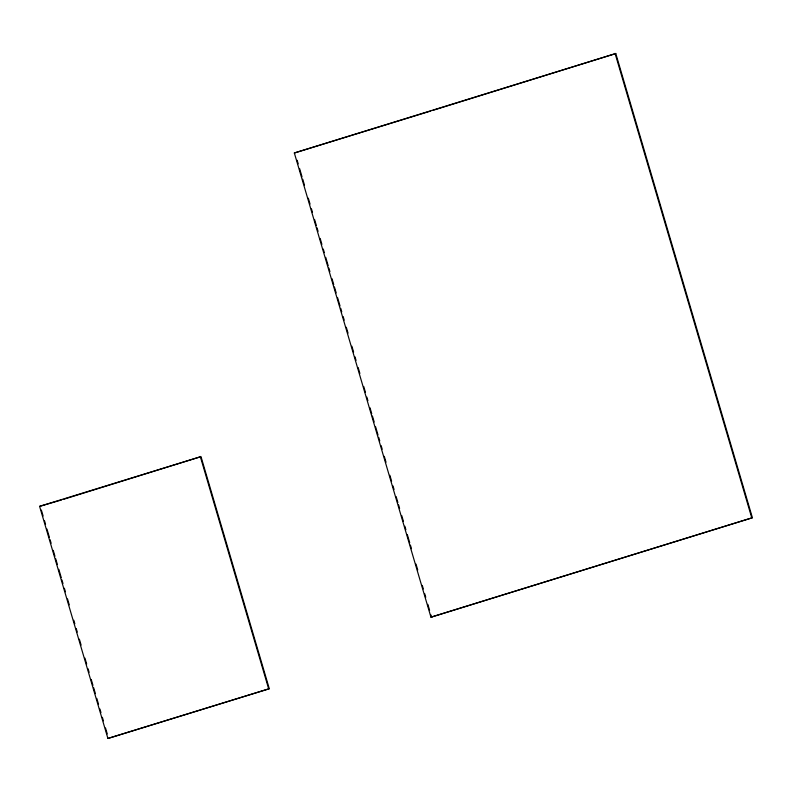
<?xml version="1.0" encoding="UTF-8"?>
<svg xmlns="http://www.w3.org/2000/svg" width="792" height="792" viewBox="0 0 792 792"><rect width="100%" height="100%" fill="white"/><g stroke="black" fill="none" stroke-linecap="round" stroke-linejoin="round"><path stroke-width="1.19" d="M294.337 152.995L615.78 53.539L752.4 517.74L430.957 617.196L294.337 152.995L430.66 111.048M433.016 110.316L615.78 53.539M39.6 506.355L200.99 456.618L269.3 688.723L107.91 738.461L39.6 506.355L61.588 499.93M63.954 499.188L199.812 456.984M430.957 617.196L752.4 517.74M107.91 738.461L269.3 688.723M615.057 53.371L751.677 517.572M297.148 160.271L298.198 163.825M299.594 168.567L302.029 176.854M302.732 179.22L304.475 185.14M308.306 198.168L310.048 204.089M311.444 208.831L312.484 212.375M314.572 219.483L316.325 225.403M317.018 227.769L318.067 231.323M320.156 238.432L321.898 244.352M323.294 249.084L324.334 252.638M325.73 257.38L328.165 265.667M328.868 268.033L329.908 271.587M332.006 278.695L333.749 284.615M334.442 286.981L336.184 292.901M337.58 297.643L340.015 305.93M340.718 308.296L341.758 311.85M343.154 316.582L344.203 320.136M346.292 327.245L348.034 333.165M351.866 346.193L353.608 352.113M355.004 356.845L356.053 360.4M358.142 367.508L359.885 373.428M363.716 386.456L365.458 392.377M366.854 397.109L367.904 400.663M369.993 407.771L371.735 413.691M372.428 416.057L374.171 421.978M375.566 426.72L378.012 435.006M378.705 437.372L379.754 440.926M381.15 445.658L382.19 449.212M384.278 456.321L386.021 462.241M389.862 475.269L391.604 481.19M392.99 485.922L394.04 489.476M396.129 496.584L397.871 502.504M398.574 504.87L399.613 508.424M401.712 515.533L403.455 521.453M404.841 526.185L405.89 529.739M407.286 534.481L409.721 542.768M410.424 545.134L411.464 548.688M415.998 564.082L417.74 570.002M422.275 585.397L423.314 588.951M424.71 593.683L425.759 597.237M427.848 604.346L429.591 610.266M430.987 614.998L431.68 617.374M200.267 456.449L268.577 688.555M41.372 510.088L43.114 516.008M44.51 520.74L45.55 524.294M46.946 529.026L49.391 537.322M50.084 539.689L51.133 543.243M53.222 550.351L54.965 556.271M55.658 558.637L57.4 564.557M58.796 569.29L61.241 577.586M61.934 579.952L62.984 583.506M64.37 588.238L65.419 591.792M67.508 598.901L69.251 604.821M73.785 620.215L74.834 623.769M76.22 628.501L77.269 632.056M79.358 639.164L81.101 645.084M84.932 658.102L86.674 664.023M88.07 668.765L89.12 672.319M91.209 679.417L92.951 685.347M93.654 687.713L95.396 693.634M96.782 698.366L98.525 704.286M99.921 709.028L100.97 712.582M102.366 717.314L103.406 720.868M105.504 727.977L107.247 733.897"/></g></svg>
